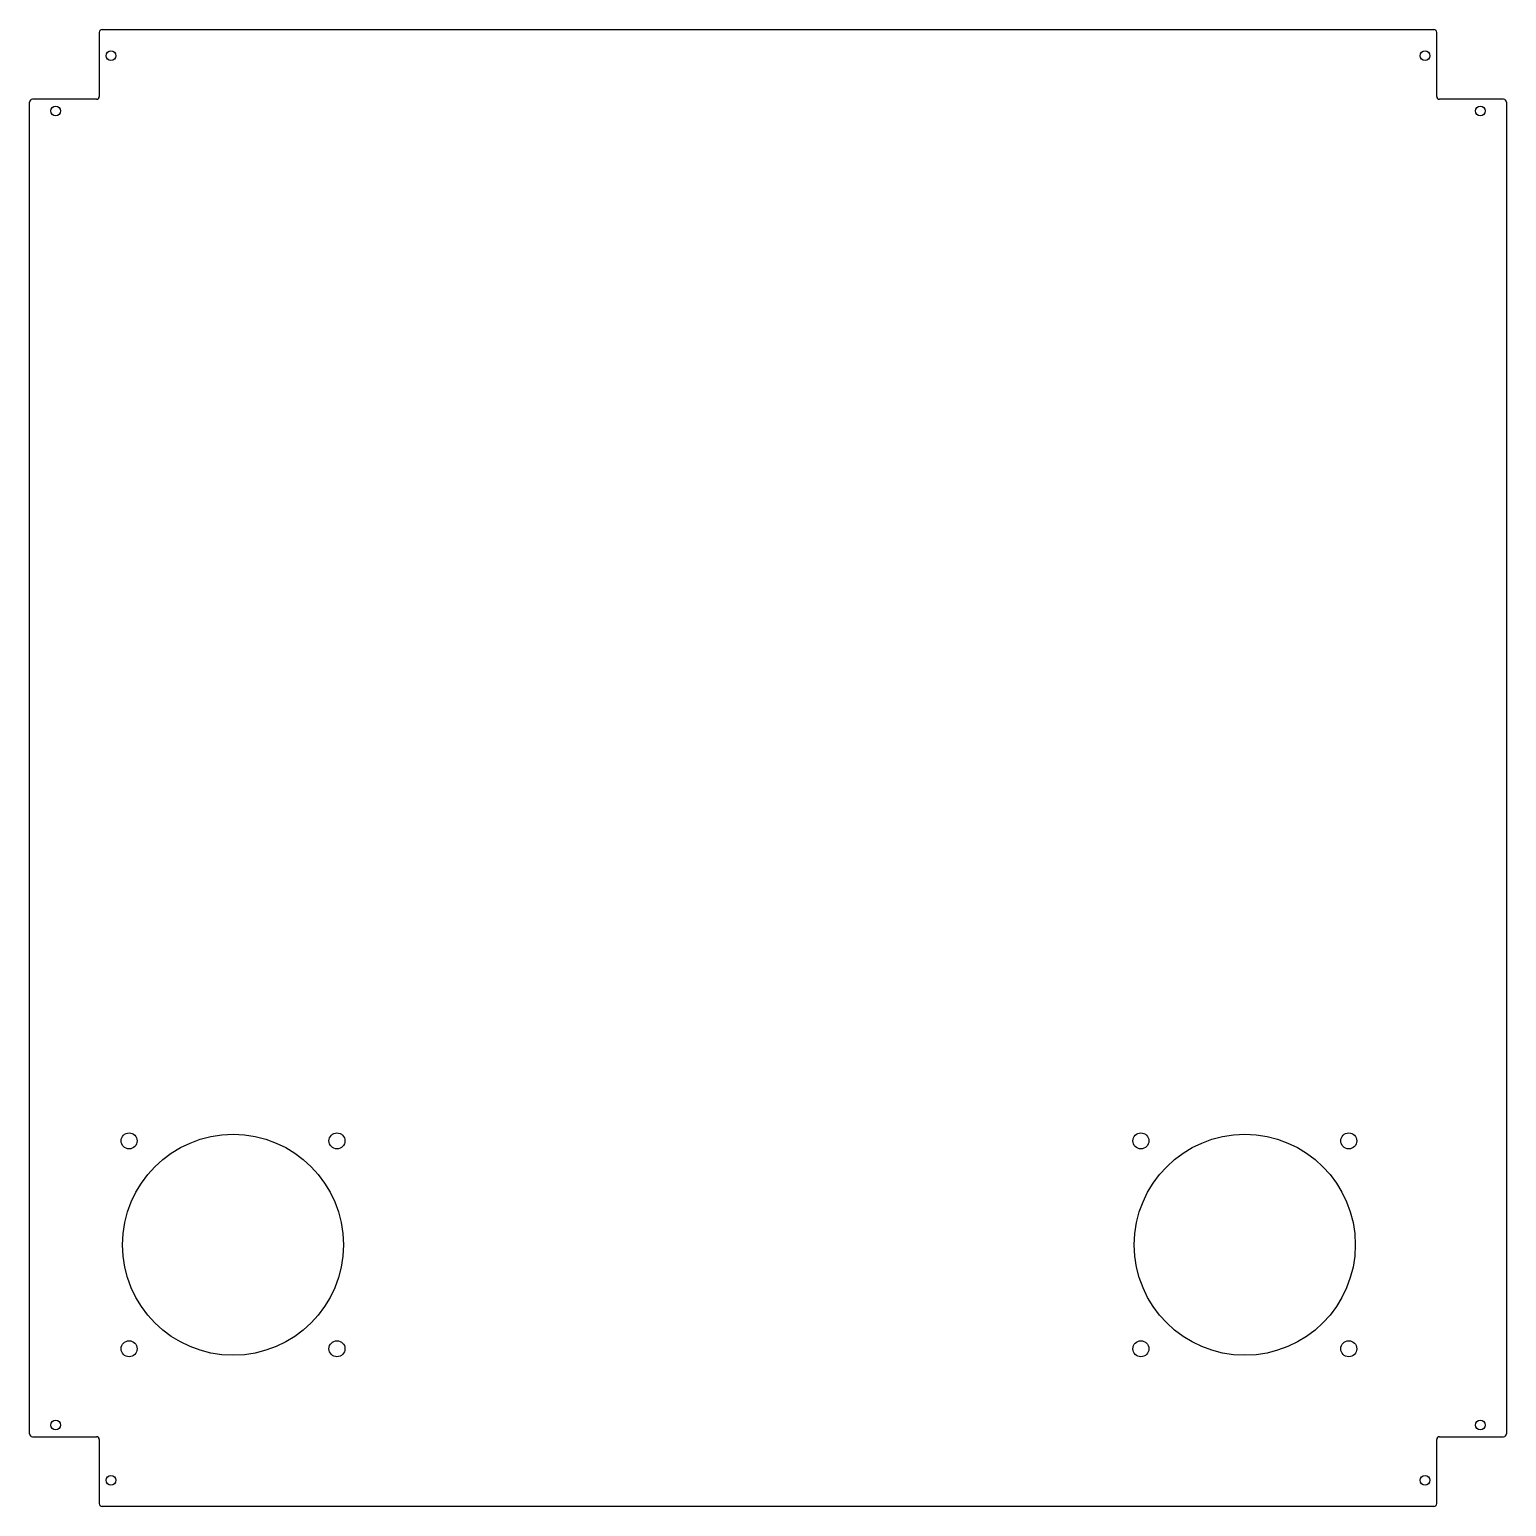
# Model space of a CAD drawing. Header units: millimetres. Extents: x -254 to 254, y -254 to 254.
import ezdxf

# ---------------------------------------------------------------- set-up
doc = ezdxf.new("R2010")
doc.units = ezdxf.units.MM

msp = doc.modelspace()

# ---------------------------------------------------------------- linework, layer by layer
at = {"color": 7, "linetype": 'Continuous', "lineweight": 25}
for p, q in [((-229, 254), (229, 254)), ((-230, 253), (-230, 231)), ((230, 231), (230, 253)), ((-254, -229), (-254, 229)), ((-231, 230), (-253, 230)), ((253, 230), (231, 230)), ((254, 229), (254, -229)), ((-253, -230), (-231, -230)), ((-230, -231), (-230, -253)), ((230, -253), (230, -231)), ((231, -230), (253, -230)), ((229, -254), (-229, -254))]:
    msp.add_line(p, q, dxfattribs=at)
for centre, radius in [((-226, 245), 1.7), ((226, 245), 1.7), ((-245, 226), 1.7), ((245, 226), 1.7), ((-219.75, -128.25), 2.75), ((-184, -164), 38), ((-148.25, -128.25), 2.75), ((128.25, -128.25), 2.75), ((164, -164), 38), ((199.75, -128.25), 2.75), ((-219.75, -199.75), 2.75), ((-148.25, -199.75), 2.75), ((128.25, -199.75), 2.75), ((199.75, -199.75), 2.75), ((-245, -226), 1.7), ((245, -226), 1.7), ((-226, -245), 1.7), ((226, -245), 1.7)]:
    msp.add_circle(centre, radius, dxfattribs=at)
for centre, start, end in [((-229, 253), 90, 180), ((229, 253), 0, 90), ((-253, 229), 90, 180), ((-231, 231), 270, 0), ((231, 231), 180, 270), ((253, 229), 360, 90), ((-253, -229), 180, 270), ((-231, -231), 0, 90), ((231, -231), 90, 180), ((253, -229), 270, 0), ((-229, -253), 180, 270), ((229, -253), 270, 0)]:
    msp.add_arc(centre, 1, start, end, dxfattribs=at)

doc.saveas('drawing.dxf')
